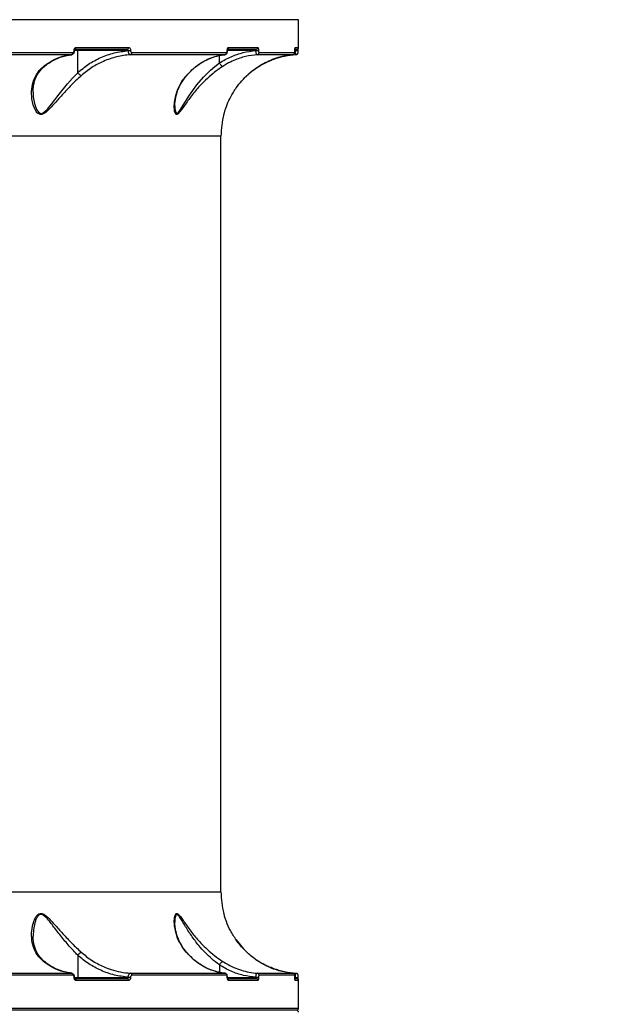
# Model space of a CAD drawing. Header units: millimetres. Extents: x -6796 to 9036, y -6828 to 5710.
# Drawn here: x -2401.1 to -2105.9, y -1314.9 to -828.9 of the extents above; entities that cross this region are included whole.
import ezdxf

# ---------------------------------------------------------------- set-up
doc = ezdxf.new("R2010")
doc.units = ezdxf.units.MM
doc.layers.add('DIKOM_РАЗМЕР_ЗОНА', color=7, linetype='Continuous')
doc.layers.add('DIKOM_РАЗМЕР_ОБЪЕКТА', color=7, linetype='Continuous')
doc.styles.add('style1', font='arial.ttf', dxfattribs={"width": 0.8})
doc.dimstyles.new('1-50', dxfattribs={"dimtxt": 300, "dimasz": 200, "dimexe": 100, "dimexo": 0, "dimgap": 100, "dimtad": 1, "dimtxsty": 'style1', "dimcen": 200, "dimclrd": 7, "dimclre": 7, "dimclrt": 7, "dimadec": 1, "dimazin": 2, "dimtfac": 1, "dimtmove": 0, "dimatfit": 2, "dimfxl": 0, "dimlwd": 25, "dimlwe": 18, "dimarcsym": 0})

# ---------------------------------------------------------------- blocks, each defined once
blk = doc.blocks.new('*D11')
at = {"layer": 'Defpoints', "color": 0, "transparency": 16777216}
for p in [(-5295.52, 688.88), (5479.37, 352.85), (5479.37, -5858.19)]:
    blk.add_point(p, dxfattribs=at)
at = {"layer": 'DIKOM_РАЗМЕР_ОБЪЕКТА', "color": 7, "lineweight": 18, "transparency": 16777216}
for p, q in [((-5295.52, 688.88), (-5295.52, -5958.19)), ((5479.37, 352.85), (5479.37, -5958.19))]:
    blk.add_line(p, q, dxfattribs=at)
at = {"layer": 'DIKOM_РАЗМЕР_ОБЪЕКТА', "color": 7, "lineweight": 25, "transparency": 16777216}
blk.add_line((-5095.52, -5858.19), (5279.37, -5858.19), dxfattribs=at)
at = {"layer": 'DIKOM_РАЗМЕР_ОБЪЕКТА', "color": 7, "transparency": 16777216}
for points in [[(-5095.52, -5824.85), (-5095.52, -5891.52), (-5295.52, -5858.19)], [(5279.37, -5824.85), (5279.37, -5891.52), (5479.37, -5858.19)]]:
    blk.add_solid(points, dxfattribs=at)
at = {"layer": 'DIKOM_РАЗМЕР_ОБЪЕКТА', "color": 7, "transparency": 16777216, "insert": (180.34, -5605.01), "char_height": 300, "attachment_point": 5, "style": 'style1'}
blk.add_mtext('10800', dxfattribs=at)
blk = doc.blocks.new('*D14')
at = {"layer": 'Defpoints', "color": 0, "transparency": 16777216}
for p in [(-6795.52, 688.88), (6979.37, 688.88), (6979.37, -6727.83)]:
    blk.add_point(p, dxfattribs=at)
at = {"layer": 'DIKOM_РАЗМЕР_ЗОНА', "color": 7, "lineweight": 18, "transparency": 16777216}
for p, q in [((-6795.52, 688.88), (-6795.52, -6827.83)), ((6979.37, 688.88), (6979.37, -6827.83))]:
    blk.add_line(p, q, dxfattribs=at)
at = {"layer": 'DIKOM_РАЗМЕР_ЗОНА', "color": 7, "lineweight": 25, "transparency": 16777216}
blk.add_line((-6595.52, -6727.83), (6779.37, -6727.83), dxfattribs=at)
at = {"layer": 'DIKOM_РАЗМЕР_ЗОНА', "color": 7, "transparency": 16777216}
for points in [[(-6595.52, -6694.5), (-6595.52, -6761.17), (-6795.52, -6727.83)], [(6779.37, -6694.5), (6779.37, -6761.17), (6979.37, -6727.83)]]:
    blk.add_solid(points, dxfattribs=at)
at = {"layer": 'DIKOM_РАЗМЕР_ЗОНА', "color": 7, "transparency": 16777216, "insert": (26.03, -6474.56), "char_height": 300, "attachment_point": 5, "style": 'style1'}
blk.add_mtext('13800', dxfattribs=at)

msp = doc.modelspace()

# ---------------------------------------------------------------- linework, layer by layer
at = {"color": 7, "linetype": 'Continuous', "lineweight": 15}
for p, q in [((-2264.513, -828.885), (-2683.511, -828.885)), ((-2264.513, -842.385), (-2264.513, -828.885)), ((-2441.141, -844.945), (-2375.163, -844.945)), ((-2374.484, -843.94), (-2374.484, -843.885)), ((-2374.223, -843.885), (-2374.484, -843.885)), ((-2374.223, -843.94), (-2374.484, -843.94)), ((-2374.223, -843.94), (-2374.223, -843.885)), ((-2348.553, -843.385), (-2374.212, -843.385)), ((-2372.743, -843.885), (-2374.189, -843.885)), ((-2373.472, -842.385), (-2347.751, -842.385)), ((-2372.743, -854.773), (-2372.743, -843.885)), ((-2347.942, -843.885), (-2372.743, -843.885)), ((-2347.942, -843.965), (-2347.942, -843.885)), ((-2347.942, -843.885), (-2346.811, -843.885)), ((-2347.942, -843.965), (-2346.811, -843.965)), ((-2346.811, -843.885), (-2346.811, -843.965)), ((-2346.202, -844.945), (-2299.814, -844.945)), ((-2299.403, -843.965), (-2299.403, -843.885)), ((-2299.32, -843.885), (-2299.403, -843.885)), ((-2299.32, -843.965), (-2299.403, -843.965)), ((-2299.32, -843.965), (-2299.32, -843.885)), ((-2285.402, -843.885), (-2299.32, -843.885)), ((-2299.32, -843.965), (-2299.32, -843.965)), ((-2285.527, -843.385), (-2299.154, -843.385)), ((-2298.776, -842.385), (-2284.575, -842.385)), ((-2285.402, -843.94), (-2285.402, -843.885)), ((-2285.402, -843.885), (-2284.118, -843.885)), ((-2285.402, -843.94), (-2284.118, -843.94)), ((-2284.118, -843.885), (-2284.118, -843.94)), ((-2283.816, -844.945), (-2266.386, -844.945)), ((-2266.276, -843.988), (-2266.276, -843.885)), ((-2266.271, -843.885), (-2266.276, -843.885)), ((-2266.271, -843.988), (-2266.276, -843.988)), ((-2266.271, -843.988), (-2266.271, -843.885)), ((-2266.016, -843.885), (-2266.268, -843.885)), ((-2266.191, -843.942), (-2266.016, -843.918)), ((-2265.513, -843.385), (-2266.116, -843.385)), ((-2266.11, -842.385), (-2264.513, -842.385)), ((-2266.016, -843.918), (-2266.016, -843.885)), ((-2266.016, -843.885), (-2264.681, -843.885)), ((-2266.016, -843.918), (-2264.681, -843.918)), ((-2264.681, -843.918), (-2264.681, -843.885)), ((-2375.846, -845.942), (-2441.678, -845.942)), ((-2300.663, -845.942), (-2346.948, -845.942)), ((-2303.284, -850), (-2303.284, -846.369)), ((-2267.308, -845.942), (-2284.7, -845.942)), ((-2325.067, -871.015), (-2325.069, -871.438)), ((-2302.513, -885.835), (-2622.666, -885.835)), ((-2302.513, -1255.935), (-2302.513, -885.835)), ((-2622.666, -1255.935), (-2302.513, -1255.935)), ((-2394.536, -1277.577), (-2394.546, -1277.728)), ((-2295.083, -1279.497), (-2291.546, -1283.797)), ((-2372.743, -1286.997), (-2372.743, -1297.885)), ((-2303.284, -1291.771), (-2303.284, -1295.4)), ((-2441.678, -1295.828), (-2375.846, -1295.828)), ((-2375.163, -1296.825), (-2441.141, -1296.825)), ((-2375.751, -1295.778), (-2376.408, -1295.702)), ((-2346.948, -1295.828), (-2300.663, -1295.828)), ((-2299.814, -1296.825), (-2346.202, -1296.825)), ((-2284.7, -1295.828), (-2267.308, -1295.828)), ((-2266.386, -1296.825), (-2283.816, -1296.825)), ((-2374.484, -1297.885), (-2374.484, -1297.83)), ((-2374.223, -1297.83), (-2374.484, -1297.83)), ((-2374.223, -1297.885), (-2374.484, -1297.885)), ((-2374.223, -1297.885), (-2374.223, -1297.83)), ((-2374.214, -1297.885), (-2372.743, -1297.885)), ((-2374.212, -1298.385), (-2348.553, -1298.385)), ((-2347.751, -1299.385), (-2373.472, -1299.385)), ((-2372.743, -1297.885), (-2347.942, -1297.885)), ((-2347.942, -1297.885), (-2347.942, -1297.805)), ((-2347.942, -1297.805), (-2346.811, -1297.805)), ((-2347.942, -1297.885), (-2346.811, -1297.885)), ((-2346.811, -1297.805), (-2346.811, -1297.885)), ((-2299.403, -1297.885), (-2299.403, -1297.805)), ((-2299.32, -1297.805), (-2299.403, -1297.805)), ((-2299.32, -1297.885), (-2299.403, -1297.885)), ((-2299.32, -1297.885), (-2299.32, -1297.805)), ((-2299.32, -1297.885), (-2285.402, -1297.885)), ((-2299.144, -1298.385), (-2285.527, -1298.385)), ((-2284.575, -1299.385), (-2298.776, -1299.385)), ((-2285.402, -1297.885), (-2285.402, -1297.83)), ((-2285.402, -1297.83), (-2284.118, -1297.83)), ((-2285.402, -1297.885), (-2284.118, -1297.885)), ((-2284.118, -1297.83), (-2284.118, -1297.885)), ((-2266.276, -1297.885), (-2266.276, -1297.782)), ((-2266.271, -1297.782), (-2266.276, -1297.782)), ((-2266.271, -1297.885), (-2266.276, -1297.885)), ((-2266.271, -1297.885), (-2266.271, -1297.782)), ((-2266.271, -1297.885), (-2266.016, -1297.885)), ((-2266.016, -1297.852), (-2266.27, -1297.817)), ((-2264.513, -1299.385), (-2266.11, -1299.385)), ((-2266.092, -1298.385), (-2265.513, -1298.385)), ((-2266.016, -1297.885), (-2266.016, -1297.852)), ((-2266.016, -1297.852), (-2264.681, -1297.852)), ((-2266.016, -1297.885), (-2264.681, -1297.885)), ((-2264.681, -1297.885), (-2264.681, -1297.852)), ((-2264.513, -1312.885), (-2264.513, -1299.385)), ((-2265.513, -1313.885), (-2683.513, -1313.885)), ((-2683.511, -1312.885), (-2264.513, -1312.885))]:
    msp.add_line(p, q, dxfattribs=at)
at = {"color": 7, "linetype": 'Continuous', "lineweight": 15, "flags": 128}
for points in [[(-2372.906, -843.385), (-2372.874, -843.395), (-2372.843, -843.423), (-2372.815, -843.469), (-2372.79, -843.532), (-2372.77, -843.607), (-2372.755, -843.694), (-2372.746, -843.788), (-2372.743, -843.885)], [(-2325.069, -871.438), (-2325.073, -872.544), (-2324.713, -874.198), (-2324.312, -874.675), (-2323.768, -874.58), (-2323.76, -874.575), (-2323.57, -874.428), (-2322.593, -873.218), (-2320.994, -870.634), (-2317.903, -865.7), (-2314.292, -860.695), (-2311.151, -857.034), (-2307.687, -853.596), (-2305.515, -851.725), (-2303.284, -850.008), (-2303.282, -850.007), (-2303.282, -850.007)], [(-2394.477, -864.323), (-2394.479, -866.621), (-2393.967, -869.839), (-2392.922, -872.801), (-2391.834, -874.283), (-2390.863, -874.706), (-2389.927, -874.524), (-2389.668, -874.395), (-2388.598, -873.6), (-2387.574, -872.555), (-2385.592, -870.157), (-2381.749, -865.209), (-2377.712, -860.228), (-2375.256, -857.442), (-2372.743, -854.776), (-2372.742, -854.775), (-2372.742, -854.775)], [(-2265.641, -1295.828), (-2265.457, -1295.859), (-2265.295, -1295.917)], [(-2372.905, -1298.385), (-2372.873, -1298.376), (-2372.843, -1298.347), (-2372.815, -1298.301), (-2372.79, -1298.239), (-2372.77, -1298.163), (-2372.755, -1298.076), (-2372.746, -1297.983), (-2372.743, -1297.885)]]:
    msp.add_lwpolyline(points, dxfattribs=at)
at = {"color": 7, "linetype": 'Continuous', "lineweight": 15}
for centre, radius, start, end in [((-2376.082, -845.048), 0.925, 284.8125, 6.40914), ((-2374.414, -842.483), 0.948, 290.98024, 5.93205), ((-2348.665, -842.474), 0.918, 276.98222, 5.575), ((-2347.135, -845.024), 0.937, 281.52335, 4.84652), ((-2300.781, -844.981), 0.968, 277.03736, 2.14694), ((-2299.805, -842.396), 1.029, 307.73624, 0.60663), ((-2285.552, -842.408), 0.977, 271.43841, 1.36687), ((-2284.797, -844.965), 0.982, 275.70018, 1.18937), ((-2267.384, -844.947), 0.998, 274.33339, 0.11826), ((-2267.111, -842.386), 1.002, 333.20733, 0.02539), ((-2265.513, -842.385), 1, 270, 0), ((-2262.513, -885.835), 40, 164.5152, 180), ((-2262.513, -1255.935), 40, 180, 195.40224), ((-2376.082, -1296.722), 0.925, 353.59086, 75.1875), ((-2347.135, -1296.746), 0.937, 355.15348, 78.47665), ((-2300.781, -1296.789), 0.968, 357.85306, 82.96264), ((-2284.797, -1296.805), 0.982, 358.81063, 84.29982), ((-2267.384, -1296.823), 0.998, 359.88174, 85.66661), ((-2374.365, -1299.272), 0.9, 352.81381, 80.2256), ((-2348.665, -1299.296), 0.918, 354.425, 83.01778), ((-2299.806, -1299.374), 1.03, 359.39677, 51.56104), ((-2285.552, -1299.362), 0.977, 358.63313, 88.56159), ((-2267.118, -1299.386), 1.009, 0.04908, 24.43825), ((-2265.513, -1299.385), 1, 0, 90), ((-2265.513, -1312.885), 1, 270, 0), ((-2265.513, -1314.885), 1, 0, 90)]:
    msp.add_arc(centre, radius, start, end, dxfattribs=at)
for points, knots in [([(-2375.762, -845.921), (-2375.728, -845.923), (-2375.507, -845.939), (-2375.121, -845.748), (-2374.679, -845.385), (-2374.368, -844.841), (-2374.212, -844.327), (-2374.238, -844.014), (-2374.244, -843.941)], [0, 0, 0, 0, 0.0373221, 0.245588, 0.4492203, 0.6711636, 0.9223012, 1, 1, 1, 1]), ([(-2375.163, -844.945), (-2375.087, -844.934), (-2374.935, -844.912), (-2374.732, -844.739), (-2374.578, -844.485), (-2374.496, -844.202), (-2374.488, -844.015), (-2374.484, -843.94)], [0, 0, 0, 0, 0.2142427, 0.4284345, 0.6428934, 0.8577365, 1, 1, 1, 1]), ([(-2374.484, -843.885), (-2374.479, -843.775), (-2374.467, -843.496), (-2374.346, -843.074), (-2374.116, -842.694), (-2373.813, -842.435), (-2373.585, -842.402), (-2373.472, -842.385)], [0, 0, 0, 0, 0.1407708, 0.3552715, 0.5700554, 0.7849338, 1, 1, 1, 1]), ([(-2374.22, -843.886), (-2374.219, -843.83), (-2374.216, -843.705), (-2374.174, -843.539), (-2374.122, -843.417), (-2374.074, -843.351), (-2374.07, -843.348), (-2374.068, -843.347)], [0, 0, 0, 0, 0.1827389, 0.4091809, 0.6115988, 0.8032772, 1, 1, 1, 1]), ([(-2372.743, -854.773), (-2371.011, -853.332), (-2367.503, -850.414), (-2361.442, -847.211), (-2354.884, -844.86), (-2350.276, -844.266), (-2347.942, -843.965)], [0, 0, 0, 0, 0.2419687, 0.4901363, 0.7417781, 1, 1, 1, 1]), ([(-2347.942, -843.885), (-2347.946, -843.84), (-2347.951, -843.785), (-2347.99, -843.68), (-2348.063, -843.571), (-2348.21, -843.461), (-2348.38, -843.396), (-2348.499, -843.389), (-2348.553, -843.385)], [0, 0, 0, 0, 0.1445193, 0.1755028, 0.3624953, 0.5709921, 0.8047869, 1, 1, 1, 1]), ([(-2346.948, -845.942), (-2347.03, -845.927), (-2347.215, -845.893), (-2347.485, -845.625), (-2347.721, -845.18), (-2347.89, -844.607), (-2347.924, -844.179), (-2347.942, -843.965)], [0, 0, 0, 0, 0.1700404, 0.3808173, 0.5866989, 0.793148, 1, 1, 1, 1]), ([(-2347.751, -842.385), (-2347.668, -842.396), (-2347.481, -842.419), (-2347.214, -842.622), (-2346.991, -842.961), (-2346.84, -843.396), (-2346.821, -843.722), (-2346.811, -843.885)], [0, 0, 0, 0, 0.1741453, 0.3895674, 0.5957912, 0.7978605, 1, 1, 1, 1]), ([(-2346.811, -843.965), (-2346.805, -844.072), (-2346.792, -844.287), (-2346.694, -844.574), (-2346.548, -844.794), (-2346.376, -844.924), (-2346.256, -844.938), (-2346.202, -844.945)], [0, 0, 0, 0, 0.203954, 0.4079778, 0.6135191, 0.8265127, 1, 1, 1, 1]), ([(-2303.284, -850), (-2301.396, -848.907), (-2297.701, -846.769), (-2291.638, -844.726), (-2287.498, -844.204), (-2285.402, -843.94)], [0, 0, 0, 0, 0.3403213, 0.6660545, 1, 1, 1, 1]), ([(-2300.62, -845.92), (-2300.504, -845.906), (-2300.25, -845.878), (-2299.918, -845.652), (-2299.637, -845.325), (-2299.426, -844.854), (-2299.313, -844.368), (-2299.332, -844.044), (-2299.336, -843.965)], [0, 0, 0, 0, 0.1328519, 0.2914655, 0.4528808, 0.6479345, 0.9136617, 1, 1, 1, 1]), ([(-2299.814, -844.945), (-2299.766, -844.934), (-2299.669, -844.911), (-2299.542, -844.729), (-2299.45, -844.464), (-2299.407, -844.192), (-2299.404, -844.023), (-2299.403, -843.965)], [0, 0, 0, 0, 0.2288066, 0.4578447, 0.6785469, 0.8883907, 1, 1, 1, 1]), ([(-2299.403, -843.885), (-2299.401, -843.798), (-2299.395, -843.541), (-2299.33, -843.124), (-2299.188, -842.717), (-2298.995, -842.438), (-2298.849, -842.403), (-2298.776, -842.385)], [0, 0, 0, 0, 0.1083147, 0.3204395, 0.5430456, 0.7715544, 1, 1, 1, 1]), ([(-2299.316, -843.885), (-2299.316, -843.826), (-2299.317, -843.67), (-2299.284, -843.447), (-2299.24, -843.273), (-2299.199, -843.176), (-2299.198, -843.176), (-2299.197, -843.175)], [0, 0, 0, 0, 0.1629387, 0.4284798, 0.6545416, 0.8458023, 1, 1, 1, 1]), ([(-2285.402, -843.885), (-2285.403, -843.848), (-2285.404, -843.755), (-2285.418, -843.615), (-2285.447, -843.488), (-2285.484, -843.402), (-2285.513, -843.391), (-2285.527, -843.385)], [0, 0, 0, 0, 0.1407139, 0.3551592, 0.5700046, 0.784957, 1, 1, 1, 1]), ([(-2284.7, -845.942), (-2284.772, -845.921), (-2284.915, -845.877), (-2285.117, -845.533), (-2285.278, -845.026), (-2285.374, -844.463), (-2285.394, -844.089), (-2285.402, -843.94)], [0, 0, 0, 0, 0.2142654, 0.4283483, 0.6427653, 0.8576265, 1, 1, 1, 1]), ([(-2284.575, -842.385), (-2284.523, -842.402), (-2284.42, -842.435), (-2284.283, -842.693), (-2284.18, -843.074), (-2284.126, -843.496), (-2284.12, -843.775), (-2284.118, -843.885)], [0, 0, 0, 0, 0.2150488, 0.429972, 0.64471, 0.8592357, 1, 1, 1, 1]), ([(-2284.118, -843.94), (-2284.116, -844.015), (-2284.113, -844.202), (-2284.076, -844.485), (-2284.007, -844.739), (-2283.917, -844.912), (-2283.85, -844.934), (-2283.816, -844.945)], [0, 0, 0, 0, 0.1422731, 0.3570883, 0.5715511, 0.7856943, 1, 1, 1, 1]), ([(-2267.301, -845.941), (-2267.301, -845.942), (-2267.179, -845.959), (-2266.959, -845.863), (-2266.704, -845.704), (-2266.535, -845.508), (-2266.43, -845.314), (-2266.364, -845.118), (-2266.317, -844.882), (-2266.286, -844.567), (-2266.271, -844.207), (-2266.273, -844.014), (-2266.273, -843.951)], [0, 0, 0, 0, 0.0005991, 0.1306719, 0.2349973, 0.3261222, 0.4090579, 0.491035, 0.6065255, 0.7971665, 0.9340319, 1, 1, 1, 1]), ([(-2266.386, -844.945), (-2266.37, -844.929), (-2266.341, -844.901), (-2266.307, -844.696), (-2266.286, -844.439), (-2266.277, -844.189), (-2266.276, -844.035), (-2266.276, -843.988)], [0, 0, 0, 0, 0.3025665, 0.5347087, 0.7254878, 0.9170929, 1, 1, 1, 1]), ([(-2266.276, -843.885), (-2266.275, -843.815), (-2266.274, -843.573), (-2266.259, -843.178), (-2266.224, -842.769), (-2266.173, -842.453), (-2266.132, -842.409), (-2266.11, -842.385)], [0, 0, 0, 0, 0.0796218, 0.2757329, 0.4707634, 0.7105432, 1, 1, 1, 1]), ([(-2266.27, -843.795), (-2266.269, -843.729), (-2266.269, -843.531), (-2266.254, -843.224), (-2266.232, -842.939), (-2266.206, -842.777), (-2266.204, -842.764), (-2266.203, -842.76)], [0, 0, 0, 0, 0.1213999, 0.3604178, 0.6194566, 0.8717041, 1, 1, 1, 1]), ([(-2266.016, -843.885), (-2266.014, -843.842), (-2266.011, -843.788), (-2265.987, -843.684), (-2265.943, -843.574), (-2265.854, -843.465), (-2265.749, -843.397), (-2265.675, -843.389), (-2265.639, -843.385)], [0, 0, 0, 0, 0.1270904, 0.1626622, 0.3403905, 0.5453865, 0.7831176, 1, 1, 1, 1]), ([(-2265.641, -845.942), (-2265.672, -845.928), (-2265.738, -845.898), (-2265.838, -845.607), (-2265.924, -845.145), (-2265.989, -844.564), (-2266.007, -844.134), (-2266.016, -843.918)], [0, 0, 0, 0, 0.1847861, 0.3988213, 0.6012864, 0.799035, 1, 1, 1, 1]), ([(-2265.632, -845.939), (-2265.627, -845.939), (-2265.505, -845.951), (-2265.292, -845.863), (-2265.049, -845.709), (-2264.89, -845.527), (-2264.794, -845.353), (-2264.744, -845.205), (-2264.722, -845.098), (-2264.71, -845.014), (-2264.698, -844.876), (-2264.689, -844.648), (-2264.682, -844.27), (-2264.682, -844.027), (-2264.682, -843.918)], [0, 0, 0, 0, 0.0055748, 0.1255374, 0.2215499, 0.3025145, 0.3710398, 0.4265675, 0.466886, 0.5036431, 0.5647138, 0.7523807, 0.8880099, 1, 1, 1, 1]), ([(-2265.632, -845.939), (-2265.627, -845.939), (-2265.505, -845.951), (-2265.292, -845.863), (-2265.049, -845.709), (-2264.89, -845.527), (-2264.794, -845.353), (-2264.744, -845.205), (-2264.722, -845.098), (-2264.71, -845.014), (-2264.698, -844.876), (-2264.689, -844.648), (-2264.682, -844.27), (-2264.682, -844.027), (-2264.682, -843.918)], [0, 0, 0, 0, 0.0055748, 0.1255374, 0.2215499, 0.3025145, 0.3710398, 0.4265675, 0.466886, 0.5036431, 0.5647138, 0.7523807, 0.8880099, 1, 1, 1, 1]), ([(-2264.681, -843.885), (-2264.681, -843.872), (-2264.682, -843.693), (-2264.678, -843.35), (-2264.674, -843.011), (-2264.67, -842.9), (-2264.669, -842.885)], [0, 0, 0, 0, 0.0352357, 0.4770479, 0.9269549, 1, 1, 1, 1]), ([(-2389.477, -851.71), (-2388.134, -850.732), (-2385.415, -848.752), (-2381.378, -847.051), (-2378.152, -846.219), (-2376.444, -846.014), (-2375.846, -845.942)], [0, 0, 0, 0, 0.3181959, 0.6439589, 0.8752532, 1, 1, 1, 1]), ([(-2388.955, -851.638), (-2388.652, -851.386), (-2387.598, -850.506), (-2385.673, -849.278), (-2383.201, -847.963), (-2380.643, -846.965), (-2378.154, -846.27), (-2376.512, -846.068), (-2375.751, -845.974)], [0, 0, 0, 0, 0.0757412, 0.2642672, 0.4539635, 0.644429, 0.8351692, 1, 1, 1, 1]), ([(-2375.751, -845.974), (-2375.633, -845.95), (-2375.512, -845.924), (-2375.388, -845.922), (-2375.384, -845.922)], [0, 0, 0, 0, 0.967775, 1, 1, 1, 1]), ([(-2346.948, -845.942), (-2349.171, -846.213), (-2353.675, -846.763), (-2360.008, -848.988), (-2365.929, -852.07), (-2369.312, -854.848), (-2371.024, -856.253)], [0, 0, 0, 0, 0.2536111, 0.5139774, 0.7539786, 1, 1, 1, 1]), ([(-2319.545, -856.253), (-2318.289, -854.931), (-2315.747, -852.253), (-2311.87, -849.593), (-2308.105, -847.719), (-2304.527, -846.482), (-2301.957, -846.123), (-2300.663, -845.942)], [0, 0, 0, 0, 0.2308645, 0.4671784, 0.6265716, 0.8119908, 1, 1, 1, 1]), ([(-2319.28, -856.097), (-2318.618, -855.372), (-2317.256, -853.883), (-2315.023, -851.936), (-2312.637, -850.201), (-2310.182, -848.744), (-2308.495, -848.017), (-2307.672, -847.662)], [0, 0, 0, 0, 0.1918699, 0.3941173, 0.5982018, 0.8039112, 1, 1, 1, 1]), ([(-2307.672, -847.662), (-2307.631, -847.643), (-2306.726, -847.227), (-2304.892, -846.697), (-2302.576, -846.133), (-2301.141, -846.016), (-2300.618, -845.973)], [0, 0, 0, 0, 0.0178217, 0.3983455, 0.7808018, 1, 1, 1, 1]), ([(-2303.282, -850.007), (-2303.282, -850.005), (-2303.283, -850.003), (-2303.284, -850.001), (-2303.284, -850)], [0, 0, 0, 0, 0.6110991, 1, 1, 1, 1]), ([(-2301.632, -851.71), (-2301.645, -851.71), (-2301.697, -851.71), (-2301.847, -851.665), (-2302.129, -851.48), (-2302.519, -851.092), (-2302.927, -850.582), (-2303.164, -850.198), (-2303.282, -850.007)], [0, 0, 0, 0, 0.0380972, 0.1491946, 0.3619114, 0.5745992, 0.7872719, 1, 1, 1, 1]), ([(-2284.7, -845.942), (-2286.632, -846.184), (-2290.545, -846.674), (-2295.513, -848.403), (-2299.188, -850.191), (-2300.956, -851.29), (-2301.632, -851.71)], [0, 0, 0, 0, 0.3247095, 0.6574845, 0.8690057, 1, 1, 1, 1]), ([(-2295.055, -862.228), (-2294.141, -861.022), (-2292.3, -858.595), (-2289.222, -855.546), (-2285.976, -852.904), (-2282.593, -850.705), (-2279.031, -848.881), (-2275.329, -847.47), (-2271.404, -846.413), (-2268.711, -846.104), (-2267.308, -845.942)], [0, 0, 0, 0, 0.123683, 0.2488933, 0.3689544, 0.4907454, 0.612545, 0.7380546, 0.8635704, 1, 1, 1, 1]), ([(-2277.758, -848.701), (-2278.354, -848.945), (-2279.805, -849.54), (-2282.127, -850.701), (-2284.949, -852.373), (-2287.789, -854.404), (-2289.562, -856.054), (-2290.393, -856.827)], [0, 0, 0, 0, 0.1309399, 0.3192004, 0.5075715, 0.7693957, 1, 1, 1, 1]), ([(-2277.758, -848.701), (-2277.767, -848.704), (-2277.835, -848.731), (-2277.939, -848.735), (-2278.061, -848.627), (-2278.091, -848.6)], [0, 0, 0, 0, 0.0960067, 0.7750641, 1, 1, 1, 1]), ([(-2265.641, -845.942), (-2267.565, -846.161), (-2271.338, -846.59), (-2275.348, -847.777), (-2277.427, -848.574), (-2277.758, -848.701)], [0, 0, 0, 0, 0.4665276, 0.915001, 1, 1, 1, 1]), ([(-2371.024, -856.253), (-2371.932, -857.09), (-2373.749, -858.764), (-2377.081, -862.082), (-2380.878, -866.215), (-2384.417, -870.232), (-2386.889, -872.885), (-2388.401, -874.231), (-2389.643, -875.053), (-2390.936, -875.37), (-2392.262, -874.833), (-2393.536, -873.216), (-2394.58, -870.662), (-2395.309, -867.012), (-2395.429, -862.824), (-2394.564, -858.782), (-2393.002, -855.562), (-2391.363, -853.361), (-2390.003, -852.171), (-2389.477, -851.71)], [0, 0, 0, 0, 0.0567901, 0.1136195, 0.211836, 0.3100274, 0.3620246, 0.3887754, 0.4153916, 0.4457928, 0.474154, 0.5168549, 0.5810001, 0.6453921, 0.7421937, 0.8388418, 0.9001433, 0.9613594, 1, 1, 1, 1]), ([(-2394.572, -864.307), (-2394.58, -864.112), (-2394.624, -863.051), (-2394.424, -861.217), (-2393.933, -858.959), (-2393.206, -856.983), (-2392.272, -855.251), (-2391.044, -853.633), (-2389.907, -852.42), (-2389.102, -851.808), (-2388.9, -851.654)], [0, 0, 0, 0, 0.0404809, 0.2201527, 0.3911286, 0.534153, 0.6703301, 0.814408, 0.9532633, 1, 1, 1, 1]), ([(-2389.477, -851.71), (-2389.451, -851.71), (-2389.349, -851.709), (-2389.175, -851.685), (-2389.074, -851.596), (-2389.023, -851.551)], [0, 0, 0, 0, 0.1436328, 0.5627279, 1, 1, 1, 1]), ([(-2372.742, -854.775), (-2372.742, -854.775), (-2372.743, -854.774), (-2372.743, -854.773), (-2372.743, -854.773), (-2372.743, -854.773)], [0, 0, 0, 0, 0.3891386, 0.8709944, 1, 1, 1, 1]), ([(-2371.024, -856.253), (-2371.061, -856.239), (-2371.168, -856.196), (-2371.425, -856.044), (-2371.821, -855.739), (-2372.303, -855.286), (-2372.596, -854.946), (-2372.742, -854.775)], [0, 0, 0, 0, 0.087305, 0.2536082, 0.5024352, 0.751215, 1, 1, 1, 1]), ([(-2301.632, -851.71), (-2302.428, -852.243), (-2304.02, -853.308), (-2306.892, -855.518), (-2310.12, -858.367), (-2313.878, -862.241), (-2317.468, -866.693), (-2320.357, -870.8), (-2322.306, -873.664), (-2323.303, -874.8), (-2323.942, -875.226), (-2324.43, -875.308), (-2325, -874.689), (-2325.412, -872.919), (-2325.431, -870.095), (-2324.834, -866.273), (-2323.447, -862.102), (-2321.487, -858.612), (-2319.954, -856.75), (-2319.545, -856.253)], [0, 0, 0, 0, 0.0444658, 0.0889601, 0.1635228, 0.238211, 0.3367411, 0.4351991, 0.4934936, 0.5320784, 0.5401529, 0.5665045, 0.5926855, 0.6382184, 0.7083419, 0.7787106, 0.8724533, 0.9660332, 1, 1, 1, 1]), ([(-2325.129, -871.44), (-2325.131, -871.086), (-2325.135, -870.161), (-2324.969, -868.436), (-2324.56, -866.247), (-2323.841, -863.816), (-2322.865, -861.458), (-2321.64, -859.275), (-2320.457, -857.528), (-2319.574, -856.525), (-2319.24, -856.145)], [0, 0, 0, 0, 0.073934, 0.1933048, 0.3371216, 0.4891188, 0.6477649, 0.7869333, 0.9194009, 1, 1, 1, 1]), ([(-2319.545, -856.253), (-2319.504, -856.239), (-2319.4, -856.203), (-2319.332, -856.131), (-2319.29, -856.087)], [0, 0, 0, 0, 0.3937011, 1, 1, 1, 1]), ([(-2301.064, -875.164), (-2301.067, -875.175), (-2301.076, -875.206), (-2300.848, -874.35), (-2300.442, -873.008), (-2299.644, -870.679), (-2298.282, -867.512), (-2296.561, -864.413), (-2295.364, -862.676), (-2295.055, -862.228)], [0, 0, 0, 0, 0.0622946, 0.1625001, 0.2815722, 0.4011594, 0.6561095, 0.9112554, 1, 1, 1, 1]), ([(-2389.477, -1290.06), (-2390.262, -1289.345), (-2391.961, -1287.797), (-2393.687, -1285.001), (-2394.986, -1281.479), (-2395.498, -1277.312), (-2395.084, -1273.138), (-2394.182, -1270.062), (-2393.228, -1268.153), (-2392.315, -1267.037), (-2391.47, -1266.598), (-2390.652, -1266.495), (-2389.658, -1266.688), (-2388.05, -1267.78), (-2386.21, -1269.566), (-2383.536, -1272.56), (-2380.027, -1276.509), (-2376.33, -1280.456), (-2373.288, -1283.439), (-2371.778, -1284.824), (-2371.024, -1285.517)], [0, 0, 0, 0, 0.0590526, 0.1277263, 0.1965138, 0.2913056, 0.3861765, 0.4527476, 0.4869204, 0.5208951, 0.5489019, 0.5542375, 0.5800312, 0.6151944, 0.6622378, 0.7094922, 0.8075745, 0.9056103, 0.9528136, 1, 1, 1, 1]), ([(-2372.742, -1286.995), (-2372.742, -1286.995), (-2374.048, -1285.472), (-2377.032, -1282.525), (-2380.998, -1277.543), (-2384.196, -1273.425), (-2386.609, -1270.275), (-2388.256, -1268.408), (-2389.707, -1267.235), (-2390.612, -1267.022), (-2391.344, -1267.132), (-2392.104, -1267.612), (-2392.896, -1268.787), (-2393.706, -1270.796), (-2394.439, -1273.758), (-2394.502, -1276.229), (-2394.536, -1277.577)], [0, 0, 0, 0, 0.0000254, 0.1388481, 0.2832016, 0.4276039, 0.495549, 0.5631576, 0.6114083, 0.6457037, 0.6527882, 0.6904573, 0.7383722, 0.7866334, 0.8834907, 1, 1, 1, 1]), ([(-2319.545, -1285.517), (-2320.451, -1284.344), (-2322.439, -1281.769), (-2324.304, -1277.435), (-2325.248, -1273.371), (-2325.434, -1270.407), (-2325.322, -1268.576), (-2325.078, -1267.399), (-2324.654, -1266.594), (-2324.17, -1266.477), (-2323.527, -1266.764), (-2322.645, -1267.679), (-2321.35, -1269.482), (-2319.362, -1272.429), (-2316.509, -1276.343), (-2312.87, -1280.638), (-2309.193, -1284.255), (-2305.577, -1287.36), (-2302.987, -1289.133), (-2301.632, -1290.06)], [0, 0, 0, 0, 0.0790148, 0.1734915, 0.2680516, 0.3287193, 0.3613609, 0.3938945, 0.4223252, 0.4513109, 0.4599338, 0.4989811, 0.5451066, 0.5914404, 0.6890326, 0.7865942, 0.8555728, 0.9244473, 1, 1, 1, 1]), ([(-2303.282, -1291.764), (-2303.282, -1291.763), (-2304.56, -1290.851), (-2306.987, -1288.887), (-2310.347, -1285.669), (-2313.754, -1281.87), (-2317.109, -1277.383), (-2319.726, -1273.287), (-2321.544, -1270.187), (-2322.712, -1268.306), (-2323.525, -1267.31), (-2324.057, -1267.03), (-2324.312, -1267.058), (-2324.628, -1267.342), (-2324.912, -1267.991), (-2325.087, -1269.234), (-2325.174, -1270.213), (-2325.134, -1270.752), (-2325.132, -1270.769)], [0, 0, 0, 0, 0.0000494, 0.113385, 0.2179452, 0.3226465, 0.470819, 0.6190292, 0.6877059, 0.7560412, 0.8111129, 0.8229725, 0.8536379, 0.8628242, 0.9028179, 0.9505249, 0.9984179, 1, 1, 1, 1]), ([(-2295.055, -1279.542), (-2296.038, -1278.019), (-2298.002, -1274.972), (-2299.642, -1271.125), (-2300.493, -1268.612), (-2300.863, -1267.352), (-2301.048, -1266.672), (-2301.112, -1266.424), (-2301.048, -1266.668), (-2301.021, -1266.769)], [0, 0, 0, 0, 0.2814748, 0.5627525, 0.7139341, 0.7919764, 0.8695739, 0.9457416, 1, 1, 1, 1]), ([(-2319.256, -1285.641), (-2319.594, -1285.255), (-2320.478, -1284.243), (-2321.659, -1282.479), (-2322.845, -1280.338), (-2323.813, -1278.027), (-2324.532, -1275.643), (-2324.964, -1273.377), (-2325.133, -1271.761), (-2325.125, -1270.954), (-2325.122, -1270.766)], [0, 0, 0, 0, 0.0842152, 0.2205498, 0.3651118, 0.5171267, 0.6771561, 0.8240125, 0.959093, 1, 1, 1, 1]), ([(-2388.951, -1290.157), (-2389.022, -1290.104), (-2389.631, -1289.648), (-2390.59, -1288.66), (-2391.825, -1287.168), (-2392.851, -1285.481), (-2393.671, -1283.618), (-2394.231, -1281.562), (-2394.557, -1279.576), (-2394.564, -1278.273), (-2394.567, -1277.718)], [0, 0, 0, 0, 0.0165277, 0.1413524, 0.2743625, 0.416118, 0.5658061, 0.7214458, 0.8813243, 1, 1, 1, 1]), ([(-2267.308, -1295.828), (-2269.597, -1295.518), (-2273.058, -1295.05), (-2277.566, -1293.486), (-2281.559, -1291.683), (-2286.043, -1288.926), (-2290.025, -1285.512), (-2293.002, -1282.295), (-2294.371, -1280.46), (-2295.055, -1279.542)], [0, 0, 0, 0, 0.222713, 0.3367322, 0.4507479, 0.631004, 0.8132764, 0.906648, 1, 1, 1, 1]), ([(-2372.743, -1286.997), (-2372.743, -1286.997), (-2372.743, -1286.996), (-2372.742, -1286.995), (-2372.742, -1286.995), (-2372.742, -1286.995)], [0, 0, 0, 0, 0.4992719, 0.8707189, 1, 1, 1, 1]), ([(-2347.942, -1297.805), (-2350.216, -1297.515), (-2354.825, -1296.925), (-2361.335, -1294.606), (-2367.454, -1291.387), (-2370.965, -1288.473), (-2372.743, -1286.997)], [0, 0, 0, 0, 0.2516571, 0.5098639, 0.7518732, 1, 1, 1, 1]), ([(-2372.742, -1286.995), (-2372.596, -1286.825), (-2372.303, -1286.484), (-2371.821, -1286.031), (-2371.425, -1285.726), (-2371.168, -1285.574), (-2371.061, -1285.532), (-2371.024, -1285.517)], [0, 0, 0, 0, 0.2488097, 0.4975813, 0.7464002, 0.9126979, 1, 1, 1, 1]), ([(-2371.024, -1285.517), (-2369.356, -1286.889), (-2365.977, -1289.667), (-2360.903, -1292.333), (-2356.107, -1294.149), (-2351.7, -1295.313), (-2348.539, -1295.656), (-2346.948, -1295.828)], [0, 0, 0, 0, 0.2398779, 0.4858722, 0.6394171, 0.8185438, 1, 1, 1, 1]), ([(-2300.663, -1295.828), (-2302.469, -1295.543), (-2306.133, -1294.966), (-2311.152, -1292.649), (-2315.714, -1289.547), (-2318.259, -1286.87), (-2319.545, -1285.517)], [0, 0, 0, 0, 0.2625649, 0.532659, 0.7636477, 1, 1, 1, 1]), ([(-2319.545, -1285.517), (-2319.504, -1285.531), (-2319.401, -1285.567), (-2319.333, -1285.639), (-2319.292, -1285.682)], [0, 0, 0, 0, 0.397174, 1, 1, 1, 1]), ([(-2305.418, -1294.877), (-2306.145, -1294.65), (-2307.773, -1294.141), (-2310.227, -1292.985), (-2312.758, -1291.497), (-2315.164, -1289.719), (-2317.352, -1287.795), (-2318.665, -1286.341), (-2319.275, -1285.665)], [0, 0, 0, 0, 0.1442211, 0.3228021, 0.500382, 0.6752081, 0.8490246, 1, 1, 1, 1]), ([(-2287.864, -1287.153), (-2287.112, -1287.756), (-2285.522, -1289.03), (-2282.804, -1290.695), (-2280.152, -1292.082), (-2278.47, -1292.776), (-2277.758, -1293.069)], [0, 0, 0, 0, 0.2471029, 0.5227689, 0.7981733, 1, 1, 1, 1]), ([(-2375.846, -1295.828), (-2377.548, -1295.549), (-2380.999, -1294.984), (-2385.595, -1292.907), (-2388.305, -1290.92), (-2389.477, -1290.06)], [0, 0, 0, 0, 0.3558666, 0.7214799, 1, 1, 1, 1]), ([(-2389.477, -1290.06), (-2389.451, -1290.061), (-2389.349, -1290.061), (-2389.175, -1290.085), (-2389.074, -1290.174), (-2389.022, -1290.22)], [0, 0, 0, 0, 0.1435179, 0.5622728, 1, 1, 1, 1]), ([(-2376.408, -1295.702), (-2376.713, -1295.671), (-2377.89, -1295.551), (-2379.924, -1295.023), (-2382.491, -1294.121), (-2384.999, -1292.883), (-2387.169, -1291.565), (-2388.447, -1290.54), (-2388.957, -1290.132)], [0, 0, 0, 0, 0.0691867, 0.2674387, 0.4669349, 0.6671468, 0.8674643, 1, 1, 1, 1]), ([(-2303.284, -1291.771), (-2303.283, -1291.769), (-2303.283, -1291.767), (-2303.282, -1291.765), (-2303.282, -1291.764)], [0, 0, 0, 0, 0.6169934, 1, 1, 1, 1]), ([(-2285.402, -1297.83), (-2287.446, -1297.575), (-2291.586, -1297.057), (-2297.655, -1295.027), (-2301.396, -1292.863), (-2303.284, -1291.771)], [0, 0, 0, 0, 0.3257348, 0.6596767, 1, 1, 1, 1]), ([(-2303.282, -1291.764), (-2303.164, -1291.572), (-2302.927, -1291.188), (-2302.519, -1290.678), (-2302.129, -1290.29), (-2301.847, -1290.105), (-2301.697, -1290.061), (-2301.645, -1290.061), (-2301.632, -1290.06)], [0, 0, 0, 0, 0.2127306, 0.4254058, 0.6380961, 0.8508032, 0.9619019, 1, 1, 1, 1]), ([(-2301.632, -1290.06), (-2299.835, -1291.11), (-2296.908, -1292.818), (-2292.509, -1294.397), (-2288.679, -1295.389), (-2286.042, -1295.68), (-2284.7, -1295.828)], [0, 0, 0, 0, 0.342212, 0.5572635, 0.7745999, 1, 1, 1, 1]), ([(-2374.223, -1297.831), (-2374.223, -1297.831), (-2374.223, -1297.572), (-2374.302, -1297.065), (-2374.631, -1296.436), (-2375.106, -1296.022), (-2375.555, -1295.822), (-2375.818, -1295.846), (-2375.891, -1295.853)], [0, 0, 0, 0, 0.0003198, 0.2599224, 0.5045988, 0.7217288, 0.9227039, 1, 1, 1, 1]), ([(-2374.484, -1297.83), (-2374.488, -1297.756), (-2374.496, -1297.568), (-2374.578, -1297.285), (-2374.732, -1297.031), (-2374.935, -1296.859), (-2375.087, -1296.836), (-2375.163, -1296.825)], [0, 0, 0, 0, 0.1422535, 0.3571517, 0.5715956, 0.7857723, 1, 1, 1, 1]), ([(-2347.942, -1297.805), (-2347.934, -1297.689), (-2347.914, -1297.352), (-2347.8, -1296.81), (-2347.575, -1296.277), (-2347.277, -1295.905), (-2347.057, -1295.854), (-2346.948, -1295.828)], [0, 0, 0, 0, 0.1131568, 0.3258917, 0.5479818, 0.7754438, 1, 1, 1, 1]), ([(-2346.202, -1296.825), (-2346.273, -1296.837), (-2346.416, -1296.86), (-2346.605, -1297.041), (-2346.741, -1297.306), (-2346.804, -1297.578), (-2346.81, -1297.747), (-2346.811, -1297.805)], [0, 0, 0, 0, 0.2288515, 0.4578367, 0.6785248, 0.8883848, 1, 1, 1, 1]), ([(-2300.618, -1295.797), (-2301.134, -1295.752), (-2302.569, -1295.628), (-2304.176, -1295.303), (-2305.245, -1294.936), (-2305.418, -1294.877)], [0, 0, 0, 0, 0.31965, 0.8898405, 1, 1, 1, 1]), ([(-2299.325, -1297.805), (-2299.323, -1297.765), (-2299.314, -1297.497), (-2299.404, -1296.963), (-2299.645, -1296.391), (-2300.056, -1296.006), (-2300.411, -1295.834), (-2300.622, -1295.844), (-2300.681, -1295.847)], [0, 0, 0, 0, 0.0432841, 0.2847915, 0.5764523, 0.7634758, 0.9348984, 1, 1, 1, 1]), ([(-2299.403, -1297.805), (-2299.407, -1297.698), (-2299.415, -1297.483), (-2299.482, -1297.197), (-2299.58, -1296.977), (-2299.696, -1296.847), (-2299.777, -1296.832), (-2299.814, -1296.825)], [0, 0, 0, 0, 0.2039487, 0.4079907, 0.6134645, 0.8265344, 1, 1, 1, 1]), ([(-2285.402, -1297.83), (-2285.394, -1297.681), (-2285.374, -1297.308), (-2285.278, -1296.744), (-2285.117, -1296.237), (-2284.915, -1295.893), (-2284.772, -1295.85), (-2284.7, -1295.828)], [0, 0, 0, 0, 0.1424076, 0.3572632, 0.5716747, 0.7857338, 1, 1, 1, 1]), ([(-2283.816, -1296.825), (-2283.85, -1296.836), (-2283.917, -1296.858), (-2284.007, -1297.031), (-2284.076, -1297.285), (-2284.113, -1297.568), (-2284.116, -1297.756), (-2284.118, -1297.83)], [0, 0, 0, 0, 0.2142907, 0.4284189, 0.6428667, 0.8577369, 1, 1, 1, 1]), ([(-2277.758, -1293.069), (-2277.767, -1293.066), (-2277.835, -1293.039), (-2277.944, -1293.038), (-2278.07, -1293.15), (-2278.105, -1293.182)], [0, 0, 0, 0, 0.092631, 0.747812, 1, 1, 1, 1]), ([(-2277.758, -1293.069), (-2277.427, -1293.196), (-2275.348, -1293.993), (-2271.338, -1295.18), (-2267.565, -1295.609), (-2265.641, -1295.828)], [0, 0, 0, 0, 0.084999, 0.5334724, 1, 1, 1, 1]), ([(-2266.272, -1297.782), (-2266.272, -1297.766), (-2266.27, -1297.622), (-2266.279, -1297.346), (-2266.306, -1296.977), (-2266.344, -1296.72), (-2266.433, -1296.437), (-2266.592, -1296.172), (-2266.852, -1295.957), (-2267.107, -1295.836), (-2267.269, -1295.842), (-2267.311, -1295.843)], [0, 0, 0, 0, 0.0169226, 0.1536823, 0.2948192, 0.4840736, 0.5892263, 0.7106066, 0.8262495, 0.9555376, 1, 1, 1, 1]), ([(-2266.276, -1297.782), (-2266.276, -1297.687), (-2266.278, -1297.499), (-2266.292, -1297.247), (-2266.313, -1297.037), (-2266.342, -1296.88), (-2266.368, -1296.828), (-2266.383, -1296.826), (-2266.386, -1296.825)], [0, 0, 0, 0, 0.1673584, 0.334435, 0.5091273, 0.7130696, 0.9577305, 1, 1, 1, 1]), ([(-2266.016, -1297.852), (-2266.013, -1297.751), (-2266.002, -1297.417), (-2265.955, -1296.854), (-2265.868, -1296.285), (-2265.755, -1295.895), (-2265.679, -1295.85), (-2265.641, -1295.828)], [0, 0, 0, 0, 0.094236, 0.3122768, 0.5411847, 0.7714085, 1, 1, 1, 1]), ([(-2264.682, -1297.852), (-2264.682, -1297.744), (-2264.682, -1297.508), (-2264.688, -1297.174), (-2264.697, -1296.934), (-2264.706, -1296.794), (-2264.719, -1296.685), (-2264.749, -1296.541), (-2264.827, -1296.339), (-2264.998, -1296.094), (-2265.191, -1295.979), (-2265.295, -1295.918)], [0, 0, 0, 0, 0.1257062, 0.2730645, 0.4362098, 0.5414683, 0.6054728, 0.6582998, 0.7411349, 0.8602141, 1, 1, 1, 1]), ([(-2373.472, -1299.385), (-2373.585, -1299.369), (-2373.813, -1299.335), (-2374.116, -1299.077), (-2374.346, -1298.696), (-2374.467, -1298.274), (-2374.479, -1297.995), (-2374.484, -1297.885)], [0, 0, 0, 0, 0.2150662, 0.4299446, 0.6447285, 0.8592292, 1, 1, 1, 1]), ([(-2374.071, -1298.42), (-2374.071, -1298.42), (-2374.072, -1298.421), (-2374.12, -1298.355), (-2374.171, -1298.239), (-2374.214, -1298.075), (-2374.219, -1297.948), (-2374.221, -1297.885)], [0, 0, 0, 0, 0.1890262, 0.3908108, 0.5815835, 0.7926589, 1, 1, 1, 1]), ([(-2348.553, -1298.385), (-2348.482, -1298.379), (-2348.343, -1298.368), (-2348.157, -1298.279), (-2348.026, -1298.155), (-2347.969, -1298.042), (-2347.946, -1297.958), (-2347.943, -1297.914), (-2347.942, -1297.885)], [0, 0, 0, 0, 0.2551545, 0.4987396, 0.7167427, 0.8616396, 0.9069326, 1, 1, 1, 1]), ([(-2346.811, -1297.885), (-2346.814, -1297.972), (-2346.823, -1298.229), (-2346.92, -1298.647), (-2347.131, -1299.053), (-2347.422, -1299.332), (-2347.641, -1299.367), (-2347.751, -1299.385)], [0, 0, 0, 0, 0.1083144, 0.3204317, 0.5430818, 0.7715809, 1, 1, 1, 1]), ([(-2298.776, -1299.385), (-2298.831, -1299.375), (-2298.955, -1299.351), (-2299.133, -1299.149), (-2299.282, -1298.81), (-2299.383, -1298.374), (-2299.396, -1298.048), (-2299.403, -1297.885)], [0, 0, 0, 0, 0.1741804, 0.3896107, 0.5957822, 0.7978676, 1, 1, 1, 1]), ([(-2299.194, -1298.601), (-2299.194, -1298.602), (-2299.187, -1298.611), (-2299.211, -1298.572), (-2299.245, -1298.477), (-2299.288, -1298.301), (-2299.317, -1298.09), (-2299.316, -1297.945), (-2299.316, -1297.885)], [0, 0, 0, 0, 0.0116666, 0.1901532, 0.3681429, 0.5947139, 0.8344928, 1, 1, 1, 1]), ([(-2285.527, -1298.385), (-2285.513, -1298.38), (-2285.484, -1298.369), (-2285.447, -1298.282), (-2285.418, -1298.155), (-2285.404, -1298.015), (-2285.403, -1297.922), (-2285.402, -1297.885)], [0, 0, 0, 0, 0.215043, 0.4299954, 0.6448408, 0.8592861, 1, 1, 1, 1]), ([(-2284.118, -1297.885), (-2284.12, -1297.995), (-2284.126, -1298.274), (-2284.18, -1298.696), (-2284.283, -1299.077), (-2284.42, -1299.335), (-2284.523, -1299.369), (-2284.575, -1299.385)], [0, 0, 0, 0, 0.1407643, 0.35529, 0.570028, 0.7849512, 1, 1, 1, 1]), ([(-2266.11, -1299.385), (-2266.113, -1299.385), (-2266.134, -1299.381), (-2266.173, -1299.298), (-2266.218, -1299.045), (-2266.25, -1298.712), (-2266.271, -1298.321), (-2266.274, -1298.031), (-2266.276, -1297.885)], [0, 0, 0, 0, 0.0392302, 0.2872294, 0.4951862, 0.6710053, 0.8352939, 1, 1, 1, 1]), ([(-2266.203, -1299.01), (-2266.203, -1299.01), (-2266.203, -1299.008), (-2266.22, -1298.913), (-2266.244, -1298.7), (-2266.264, -1298.354), (-2266.273, -1298.013), (-2266.27, -1297.826), (-2266.269, -1297.765)], [0, 0, 0, 0, 0.074208, 0.2264962, 0.4434482, 0.6948202, 0.9008947, 1, 1, 1, 1]), ([(-2265.639, -1298.385), (-2265.683, -1298.379), (-2265.769, -1298.368), (-2265.885, -1298.277), (-2265.965, -1298.152), (-2266.001, -1298.036), (-2266.014, -1297.954), (-2266.016, -1297.91), (-2266.016, -1297.885)], [0, 0, 0, 0, 0.2685778, 0.5228535, 0.7426216, 0.8691493, 0.9241897, 1, 1, 1, 1]), ([(-2264.669, -1298.914), (-2264.671, -1298.805), (-2264.678, -1298.569), (-2264.681, -1298.165), (-2264.681, -1297.91), (-2264.681, -1297.834)], [0, 0, 0, 0, 0.3734813, 0.8105706, 1, 1, 1, 1])]:
    msp.add_open_spline(points, degree=3, knots=knots, dxfattribs=at)

# ---------------------------------------------------------------- dimensions: what is measured, and where the dimension line sits
at = {"layer": 'DIKOM_РАЗМЕР_ЗОНА', "color": 3}
dim = msp.add_linear_dim(base=(6979.369, -6727.833), p1=(-6795.523, 688.881), p2=(6979.369, 688.881), text='13800', dimstyle='1-50', dxfattribs=at)
dim.commit()
dim.dimension.update_dxf_attribs({"geometry": '*D14', "text_midpoint": (26.027, -6727.833), "dimtype": 160})
at = {"layer": 'DIKOM_РАЗМЕР_ОБЪЕКТА', "color": 3}
dim = msp.add_linear_dim(base=(5479.369, -5858.185), p1=(-5295.523, 688.88), p2=(5479.369, 352.849), text='10800', dimstyle='1-50', dxfattribs=at)
dim.commit()
dim.dimension.update_dxf_attribs({"geometry": '*D11', "text_midpoint": (180.342, -5858.185), "dimtype": 160})

doc.saveas('drawing.dxf')
